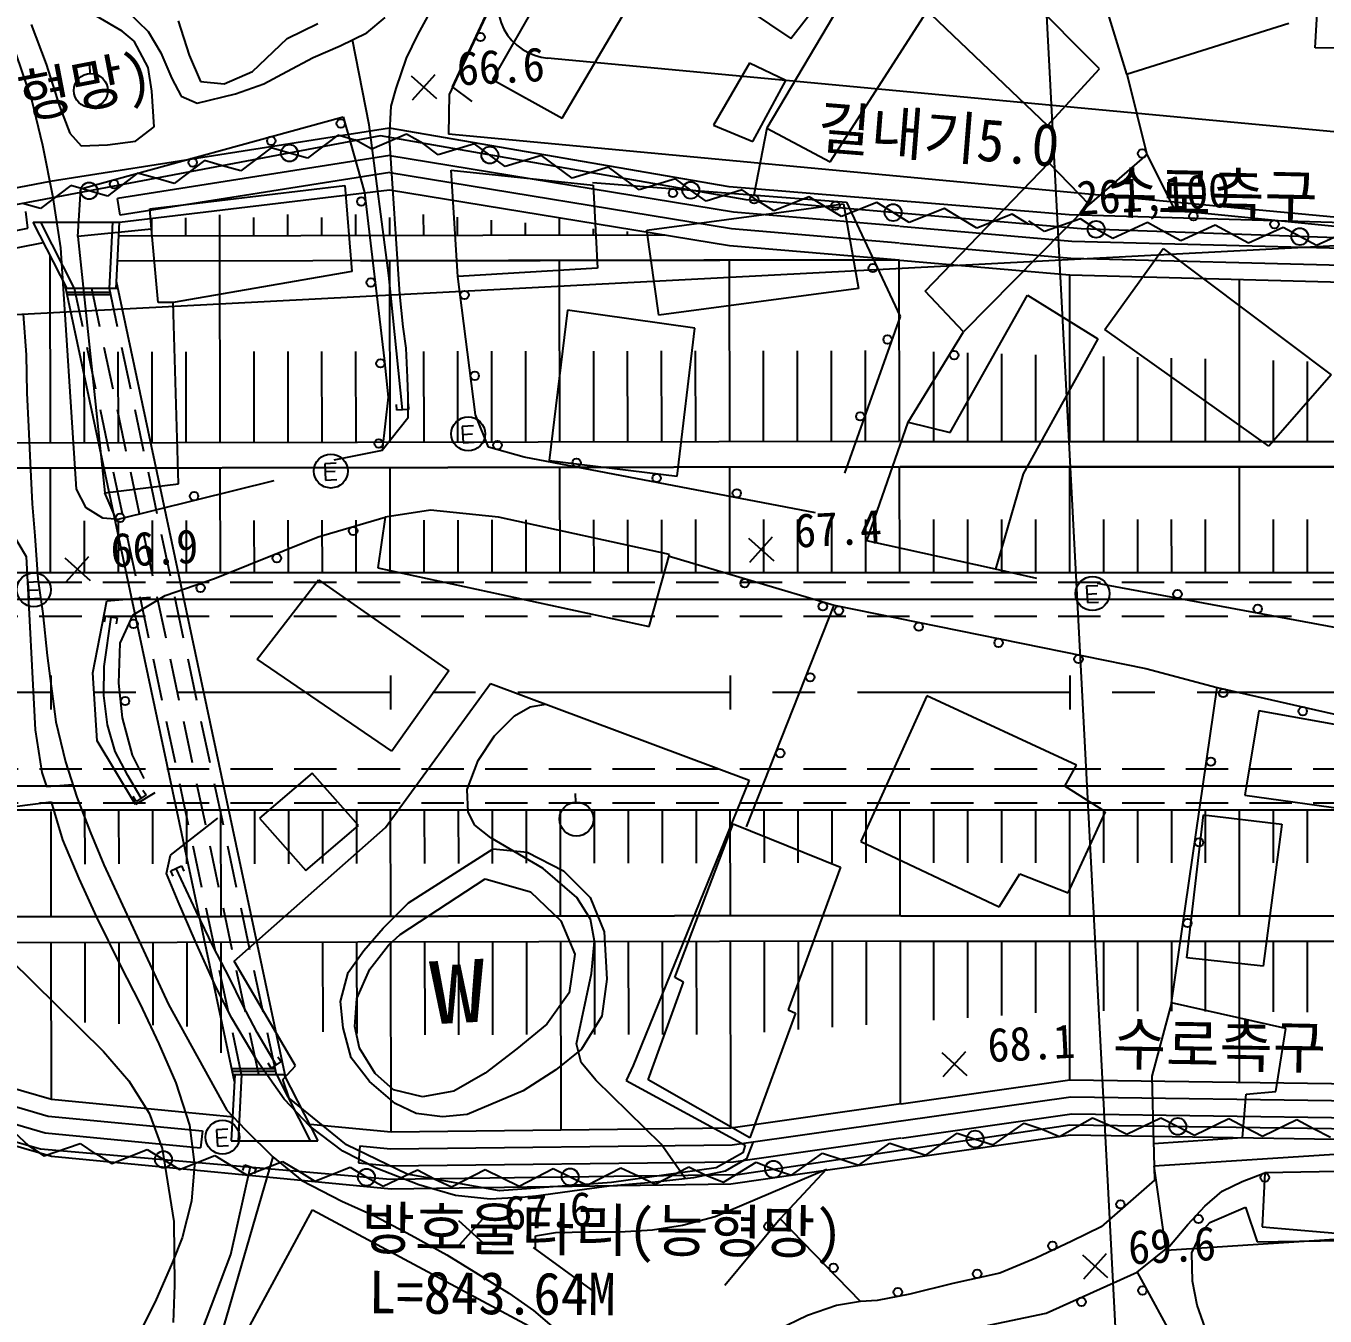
# Model space of a CAD drawing. Header units: millimetres. Extents: x 9574 to 10370, y 1103 to 1809.
# Drawn here: x 10037 to 10113.5, y 1435.5 to 1511.5 of the extents above; entities that cross this region are included whole.
import ezdxf
from ezdxf.xclip import XClip

# ---------------------------------------------------------------- set-up
doc = ezdxf.new("R2010")
doc.units = ezdxf.units.MM
doc.header["$LTSCALE"] = 10
doc.header["$MEASUREMENT"] = 0
doc.header["$XCLIPFRAME"] = 2
doc.linetypes.add('CENTER', pattern=[2, 1.25, -0.25, 0.25, -0.25])
doc.linetypes.add('HIDDEN', pattern=[0.375, 0.25, -0.125])
doc.layers.add('TZ-BASE', color=253, linetype='Continuous')
doc.layers.add('TZ-CABL', color=4, linetype='Continuous')
doc.styles.add('HANA', font='GulimChe.ttf')
doc.linetypes.add('ZIGZAG', pattern='A,0.0001,-0.2,[131,ltypeshp.shx,S=0.2,R=0,X=-0.2,Y=0],-0.4,[131,ltypeshp.shx,S=0.2,R=180,X=0.2,Y=0],-0.2', length=0.8001)

# ---------------------------------------------------------------- blocks, each defined once
blk = doc.blocks.new('JD-SDKSDK43SA')
at = {"layer": 'TZ-BASE'}
for p, q in [((452.424, -223.853), (424.974, 301.809)), ((403.66, 35.651, 69.33), (410.907, 51.25, 69.33)), ((411.009, 44.824, 68.557), (406.012, 36.094, 68.557)), ((415.92, 43.639, 69.373), (423.577, 38.508, 69.373)), ((427.934, 42.942, 69.33), (422.167, 33.225, 69.33)), ((441.746, 36.722, 69.803), (435.321, 43.22, 69.803)), ((406.698, 42.155), (403.457, 35.201)), ((410.113, 33.815, 68.557), (415.219, 42.482, 68.557)), ((454.441, 37.955, 72.941), (454.728, 42.628, 72.941)), ((378.876, 34.879, 65.67), (376.62, 41.462, 65.67)), ((423.577, 38.508, 69.373), (426.303, 41.997, 69.373)), ((425.895, 31.237, 69.33), (431.927, 40.638, 69.33)), ((441.889, 41.154, 71.222), (443.345, 36.399, 71.222)), ((384.209, 38.929, 66.444), (382.681, 39.814, 66.444)), ((384.522, 40.098, 66.164), (385.735, 38.905, 66.164)), ((402.424, 40.219, 68.707), (401.582, 38.714, 68.707)), ((431.816, 39.925, 69.803), (438.694, 33.375, 69.803)), ((280, 17.131), (700, 39.063)), ((378.847, 39.327, 66.444), (379.724, 36.986, 66.444)), ((387.504, 39.531, 66.035), (388.136, 37.526, 66.035)), ((393.914, 38.494, 66.035), (395.718, 39.378, 66.035)), ((398.612, 38.83, 66.164), (399.685, 39.739, 66.164)), ((443.345, 36.399, 71.222), (452.899, 39.398, 71.222)), ((384.912, 38.346, 66.444), (384.209, 38.929, 66.444)), ((385.726, 36.797, 66.444), (384.912, 38.346, 66.444)), ((385.735, 38.905, 66.164), (386.477, 37.656, 66.164)), ((391.879, 36.549, 66.035), (393.914, 38.494, 66.035)), ((397.043, 38.058, 66.164), (398.612, 38.83, 66.164)), ((398.753, 33.417, 65.938), (397.772, 38.417, 65.938)), ((401.582, 38.714, 68.707), (400.929, 37.343, 68.707)), ((386.477, 37.656, 66.164), (387.119, 36.146, 66.164)), ((388.136, 37.526, 66.035), (388.821, 35.976, 66.035)), ((395.448, 37.372, 66.164), (397.043, 38.058, 66.164)), ((464.292, 37.738, 72.941), (454.441, 37.955, 72.941)), ((379.724, 36.986, 66.444), (380.519, 34.513, 66.444)), ((382.276, 36.934, 65.563), (382.302, 36.434, 65.563)), ((385.956, 35.406, 66.444), (385.726, 36.797, 66.444)), ((393.899, 36.558, 66.164), (395.448, 37.372, 66.164)), ((400.929, 37.343, 68.707), (400.309, 35.564, 68.707)), ((477, 30.985), (409.243, 37.339)), ((421.143, 37.047, 68.6), (419.023, 33.401, 68.6)), ((423.276, 36.028, 68.6), (421.143, 37.047, 68.6)), ((438.694, 33.375, 69.803), (441.746, 36.722, 69.803)), ((387.119, 36.146, 66.164), (387.683, 35.107, 66.164)), ((388.821, 35.976, 66.035), (390.2, 35.839, 66.035)), ((390.2, 35.839, 66.035), (391.879, 36.549, 66.035)), ((392.543, 35.836, 66.164), (393.899, 36.558, 66.164)), ((401.22, 36.298, 66.594), (402.706, 34.959, 66.594)), ((401.294, 34.886, 66.594), (402.632, 36.372, 66.594)), ((406.012, 36.094, 68.557), (410.113, 33.815, 68.557)), ((421.327, 32.429, 68.6), (423.276, 36.028, 68.6)), ((443.362, 36.424, 69.416), (444.539, 31.661, 69.416)), ((386.075, 33.303, 66.444), (385.956, 35.406, 66.444)), ((388.617, 34.701, 66.164), (390.882, 35.233, 66.164)), ((390.882, 35.233, 66.164), (392.543, 35.836, 66.164)), ((400.309, 35.564, 68.707), (400.014, 34.524, 68.707)), ((403.457, 35.201), (403.412, 32.863)), ((404.8, 34.799, 69.33), (403.66, 35.651, 69.33)), ((379.526, 32.209, 65.67), (378.876, 34.879, 65.67)), ((380.519, 34.513, 66.444), (381.119, 32.917, 66.444)), ((387.683, 35.107, 66.164), (388.617, 34.701, 66.164)), ((400.014, 34.524, 68.707), (399.912, 32.631, 68.707)), ((381.762, 29.645, 68.707), (397.215, 33.894, 68.707)), ((397.215, 33.894, 68.707), (398.469, 29.434, 68.707)), ((399.945, 33.216), (379.95, 30.083)), ((399.945, 33.216), (379.95, 30.083)), ((381.119, 32.917, 66.444), (381.783, 32.182, 66.444)), ((384.978, 32.457, 66.444), (386.075, 33.303, 66.444)), ((399.908, 24.548, 65.938), (398.753, 33.417, 65.938)), ((419.951, 29.759), (399.945, 33.216)), ((419.951, 29.759), (399.945, 33.216)), ((419.023, 33.401, 68.6), (421.327, 32.429, 68.6)), ((422.167, 33.225, 69.33), (421.402, 29.282, 69.33)), ((422.167, 33.225, 69.33), (425.895, 31.237, 69.33)), ((380.143, 29.13, 65.67), (379.526, 32.209, 65.67)), ((381.783, 32.182, 66.444), (383.329, 32.243, 66.444)), ((383.329, 32.243, 66.444), (384.978, 32.457, 66.444)), ((396.903, 32.799), (395.122, 31.446)), ((397.978, 32.492), (396.903, 32.799)), ((398.893, 31.975), (397.92, 32.525)), ((400.942, 32.872), (398.893, 31.975)), ((399.912, 32.631, 68.707), (400.538, 23.448, 68.707)), ((401.915, 32.322), (400.942, 32.872)), ((402.814, 31.657), (401.915, 32.322)), ((404.956, 32.298), (402.814, 31.657)), ((472.467, 26.389), (403.412, 32.863)), ((405.855, 31.634), (404.956, 32.298)), ((399.961, 31.618), (383.926, 29.084)), ((392.972, 32.058), (391.192, 30.705)), ((394.047, 31.752), (392.972, 32.058)), ((395.122, 31.446), (394.047, 31.752)), ((399.961, 31.618), (420.202, 28.302)), ((406.754, 30.969), (405.855, 31.634)), ((408.897, 31.61), (406.754, 30.969)), ((409.796, 30.946), (408.897, 31.61)), ((444.539, 31.661, 69.416), (441.137, 28.731, 69.416)), ((444.539, 31.661, 71.394), (446.192, 28.394, 71.394)), ((399.955, 30.605), (384.082, 28.098)), ((389.041, 31.318), (387.261, 29.965)), ((390.116, 31.012), (389.041, 31.318)), ((391.192, 30.705), (390.116, 31.012)), ((399.955, 30.605), (420.078, 27.309)), ((403.97, 24.497, 69.223), (403.571, 30.743, 69.223)), ((403.571, 30.743, 69.223), (411.935, 29.864, 69.223)), ((410.695, 30.281), (409.796, 30.946)), ((412.837, 30.922), (410.695, 30.281)), ((413.736, 30.258), (412.837, 30.922)), ((431.488, 23.622, 69.416), (438.773, 31.184, 69.416)), ((438.773, 31.184, 69.416), (441.137, 28.731, 69.416)), ((379.95, 30.083), (359.957, 26.23)), ((379.95, 30.083), (359.957, 26.23)), ((381.179, 29.837), (379.399, 28.485)), ((382.254, 29.531), (381.179, 29.837)), ((385.11, 30.578), (383.33, 29.225)), ((386.185, 30.271), (385.11, 30.578)), ((385.83, 28.475, 68.406), (397.317, 29.849, 68.406)), ((387.261, 29.965), (386.185, 30.271)), ((397.317, 29.849, 68.406), (397.729, 24.787, 68.406)), ((411.888, 30.019, 68.442), (426.857, 28.86, 68.442)), ((411.935, 29.864, 69.223), (412.192, 24.969, 69.223)), ((414.635, 29.593), (413.736, 30.258)), ((416.777, 30.234), (414.635, 29.593)), ((417.677, 29.57), (416.777, 30.234)), ((380.585, 26.175, 65.67), (380.143, 29.13, 65.67)), ((381.595, 26.839, 68.707), (381.762, 29.645, 68.707)), ((383.33, 29.225), (382.254, 29.531)), ((384.082, 28.098), (383.926, 29.084)), ((384.05, 27.686), (399.949, 29.593)), ((398.469, 29.434, 68.707), (399.626, 19.662, 68.707)), ((399.949, 29.593), (419.955, 26.316)), ((418.583, 28.917), (417.674, 29.567)), ((420.715, 29.591), (418.583, 28.917)), ((439.954, 28.112), (419.951, 29.759)), ((439.954, 28.112), (419.951, 29.759)), ((421.625, 28.94), (420.715, 29.591)), ((424.656, 29.181), (422.578, 28.356)), ((425.61, 28.596), (424.656, 29.181)), ((379.399, 28.485), (378.324, 28.791)), ((378.647, 27.324), (378.535, 28.318)), ((385.926, 27.275, 68.406), (385.83, 28.475, 68.406)), ((415.099, 27.216, 69.416), (426.669, 28.764, 69.416)), ((422.578, 28.356), (421.625, 28.94)), ((426.563, 28.012), (425.61, 28.596)), ((428.642, 28.837), (426.563, 28.012)), ((426.669, 28.764, 69.416), (427.55, 23.777, 69.416)), ((426.857, 28.86, 68.442), (430.019, 22.127, 68.442)), ((429.595, 28.253), (428.642, 28.837)), ((432.627, 28.493), (430.548, 27.668)), ((433.58, 27.909), (432.627, 28.493)), ((441.137, 28.731, 69.416), (433.743, 21.229, 69.416)), ((446.192, 28.394, 71.394), (455.804, 27.44, 71.394)), ((385.954, 26.89), (385.952, 27.914)), ((387.954, 26.893), (387.952, 27.949)), ((389.954, 26.896), (389.952, 28.125)), ((391.954, 26.9), (391.952, 27.956)), ((393.954, 26.903), (393.952, 28.131)), ((395.954, 26.906), (395.952, 27.963)), ((397.954, 26.91), (397.952, 28.138)), ((399.954, 26.913), (399.952, 27.969)), ((401.954, 26.916), (401.952, 28.145)), ((403.954, 26.919), (403.952, 27.976)), ((405.954, 26.923), (405.952, 27.807)), ((407.954, 26.926), (407.953, 27.639)), ((409.954, 26.929), (409.952, 27.955)), ((420.202, 28.302), (429.955, 27.47)), ((430.548, 27.668), (429.595, 28.253)), ((434.533, 27.325), (433.58, 27.909)), ((436.612, 28.149), (434.533, 27.325)), ((437.565, 27.565), (436.612, 28.149)), ((438.515, 27.137), (437.583, 27.756)), ((440.622, 27.884), (438.515, 27.137)), ((459.955, 27.546), (439.954, 28.112)), ((459.955, 27.546), (439.954, 28.112)), ((441.553, 27.265), (440.622, 27.884)), ((444.569, 27.659), (442.535, 26.73)), ((445.551, 27.124), (444.569, 27.659)), ((359.959, 23.675), (378.647, 27.324)), ((385.926, 27.275, 68.707), (381.595, 26.839, 68.707)), ((381.595, 26.839, 68.707), (383.169, 11.746, 68.707)), ((384.008, 26.886), (416.149, 26.94)), ((386.317, 22.963, 68.707), (385.926, 27.275, 68.707)), ((386.317, 22.963, 68.406), (385.926, 27.275, 68.406)), ((389.974, 14.726), (389.954, 26.824)), ((411.954, 26.933), (411.953, 27.302)), ((413.954, 26.936), (413.953, 27.133)), ((415.81, 22.203, 69.416), (415.099, 27.216, 69.416)), ((415.954, 26.939), (415.954, 26.972)), ((420.078, 27.309), (429.957, 26.466)), ((429.983, 27.456), (440.112, 26.575)), ((442.535, 26.73), (441.553, 27.265)), ((446.532, 26.589), (445.551, 27.124)), ((448.567, 27.517), (446.532, 26.589)), ((449.548, 26.982), (448.567, 27.517)), ((450.53, 26.447), (449.548, 26.982)), ((452.564, 27.375), (450.53, 26.447)), ((453.546, 26.84), (452.564, 27.375)), ((454.527, 26.305), (453.546, 26.84)), ((456.562, 27.234), (454.527, 26.305)), ((359.961, 22.657), (379.569, 26.485)), ((381.513, 11.97, 65.67), (380.585, 26.175, 65.67)), ((419.955, 26.316), (429.958, 25.463)), ((429.985, 26.452), (440.055, 25.576)), ((440.112, 26.575), (460.171, 26.044)), ((442.06, 21.359, 70.083), (445.504, 26.135, 70.083)), ((445.504, 26.135, 70.083), (455.393, 18.697, 70.083)), ((379.974, 14.71), (379.956, 25.725)), ((429.96, 25.462), (383.929, 25.386)), ((398.252, 25.41), (429.96, 25.462)), ((399.974, 14.743), (399.956, 25.413)), ((409.974, 14.759), (409.956, 25.429)), ((419.974, 14.776), (419.956, 25.446)), ((429.974, 14.792), (429.956, 25.463)), ((429.987, 25.448), (439.999, 24.577)), ((440.055, 25.576), (460.085, 25.046)), ((397.729, 24.787, 68.406), (387.199, 22.965, 68.406)), ((400.715, 16.638, 65.938), (399.908, 24.548, 65.938)), ((412.192, 24.969, 69.223), (403.97, 24.497, 69.223)), ((405, 16.341, 69.223), (403.97, 24.497, 69.223)), ((439.999, 14.777), (439.999, 24.577)), ((439.999, 24.577), (459.999, 24.048)), ((427.55, 23.777, 69.416), (415.81, 22.203, 69.416)), ((449.999, 14.777), (449.999, 24.313)), ((387.199, 22.965, 68.707), (386.317, 22.963, 68.707)), ((387.199, 22.965, 68.406), (386.317, 22.963, 68.406)), ((387.519, 12.29, 68.707), (387.199, 22.965, 68.707)), ((400.538, 23.448, 68.707), (400.717, 21.517, 68.707)), ((433.743, 21.229, 69.416), (431.488, 23.622, 69.416)), ((432.951, 15.297, 70.212), (437.513, 23.391, 70.212)), ((437.513, 23.391, 70.212), (441.644, 20.812, 70.212)), ((378.364, 22.27, 67), (378.556, 19.867, 67)), ((410.428, 22.515, 69.18), (409.347, 13.652, 69.18)), ((417.915, 21.441, 69.18), (410.428, 22.515, 69.18)), ((400.717, 21.517, 68.707), (400.9, 20.275, 68.707)), ((416.873, 12.73, 69.18), (417.915, 21.441, 69.18)), ((430.019, 22.127, 68.442), (426.734, 12.907, 68.442)), ((430.484, 15.921, 70.212), (433.743, 21.229, 70.212)), ((441.644, 20.812, 70.212), (437.25, 12.872, 70.212)), ((451.718, 14.494, 70.083), (442.06, 21.359, 70.083)), ((381.974, 14.713), (381.965, 20.048)), ((383.974, 14.716), (383.965, 20.051)), ((385.974, 14.72), (385.965, 20.055)), ((387.974, 14.723), (387.965, 20.058)), ((391.974, 14.73), (391.965, 20.065)), ((393.974, 14.733), (393.965, 20.068)), ((395.974, 14.736), (395.965, 20.071)), ((397.974, 14.74), (397.965, 20.075)), ((400.9, 20.275, 68.707), (400.988, 18.536, 68.707)), ((401.974, 14.746), (401.965, 20.081)), ((403.974, 14.749), (403.965, 20.084)), ((405.974, 14.753), (405.965, 20.088)), ((407.974, 14.756), (407.965, 20.091)), ((411.974, 14.763), (411.965, 20.098)), ((413.974, 14.766), (413.965, 20.101)), ((415.974, 14.769), (415.965, 20.104)), ((417.974, 14.773), (417.965, 20.108)), ((421.974, 14.779), (421.965, 20.114)), ((423.974, 14.783), (423.965, 20.118)), ((425.974, 14.786), (425.965, 20.121)), ((427.974, 14.789), (427.965, 20.124)), ((431.999, 14.777), (431.999, 20.055)), ((433.999, 14.777), (433.999, 19.999)), ((435.999, 14.777), (435.999, 19.943)), ((378.556, 19.867, 67), (378.593, 17.633, 67)), ((399.626, 19.662, 68.707), (399.857, 17.39, 68.707)), ((437.999, 14.777), (437.999, 19.886)), ((441.999, 14.777), (441.999, 19.782)), ((443.999, 14.777), (443.999, 19.733)), ((445.999, 14.777), (445.999, 19.685)), ((447.999, 14.777), (447.999, 19.636)), ((451.999, 14.778), (451.999, 19.539)), ((453.999, 14.778), (453.999, 19.49)), ((400.988, 18.536, 68.707), (401.017, 17.419, 68.707)), ((455.393, 18.697, 70.083), (451.718, 14.494, 70.083)), ((378.593, 17.633, 67), (378.688, 15.637, 67)), ((399.857, 17.39, 68.707), (399.509, 14.242, 68.707)), ((400.367, 16.619, 65.938), (400.349, 16.96, 65.938)), ((401.017, 17.419, 68.707), (401.028, 16.152, 68.707)), ((401.045, 16.997, 65.938), (401.062, 16.656, 65.938)), ((401.028, 16.152, 68.707), (399.509, 14.242, 68.707)), ((401.062, 16.656, 65.938), (400.367, 16.619, 65.938)), ((405.78, 14.448, 69.223), (405, 16.341, 69.223)), ((378.688, 15.637, 67), (378.786, 13.511, 67)), ((404.885, 15.689, 67.067), (404.221, 15.655, 67.067)), ((404.221, 15.655, 67.067), (404.272, 14.693, 67.067)), ((428.043, 8.935, 70.212), (430.484, 15.921, 70.212)), ((430.484, 15.921, 70.212), (432.951, 15.297, 70.212)), ((359.974, 14.677), (429.978, 14.792)), ((404.827, 15.204, 67.067), (404.246, 15.174, 67.067)), ((404.272, 14.693, 67.067), (404.935, 14.728, 67.067)), ((430.006, 14.777), (466.829, 14.778)), ((399.509, 14.242, 68.707), (396.665, 13.674, 68.707)), ((407.88, 13.858, 69.223), (405.78, 14.448, 69.223)), ((425.031, 10.584, 69.223), (407.88, 13.858, 69.223)), ((429.981, 13.292), (359.977, 13.177)), ((359.977, 13.177), (429.981, 13.292)), ((378.786, 13.511, 67), (378.891, 11.106, 67)), ((379.987, 7), (379.976, 13.21)), ((389.987, 7.017), (389.976, 13.226)), ((396.795, 13.501, 66.744), (396.131, 13.467, 66.744)), ((396.131, 13.467, 66.744), (396.182, 12.505, 66.744)), ((396.737, 13.016, 66.744), (396.157, 12.986, 66.744)), ((399.987, 7.033), (399.976, 13.243)), ((409.347, 13.652, 69.18), (416.873, 12.73, 69.18)), ((409.987, 7.05), (409.976, 13.259)), ((419.987, 7.066), (419.976, 13.276)), ((429.987, 7.083), (429.976, 13.292)), ((466.829, 13.278), (430.009, 13.277)), ((430.009, 13.277), (466.829, 13.278)), ((440, 7.067), (439.999, 13.277)), ((450, 7.068), (449.999, 13.277)), ((383.169, 11.746, 68.707), (387.519, 12.29, 68.707)), ((393.128, 12.464, 68.707), (383.859, 10.161, 68.707)), ((396.182, 12.505, 66.744), (396.845, 12.54, 66.744)), ((437.25, 12.872, 70.212), (435.632, 7.262, 70.212)), ((382.078, 10.867, 65.67), (381.513, 11.97, 65.67)), ((383.859, 10.161, 68.707), (383.169, 11.746, 68.707)), ((378.891, 11.106, 67), (379.048, 9.219, 67)), ((383.062, 10.268, 65.67), (382.078, 10.867, 65.67)), ((402.349, 10.74, 69.309), (399.694, 10.327, 69.309)), ((406.359, 10.328, 69.309), (402.349, 10.74, 69.309)), ((381.987, 7.003), (381.982, 10.113)), ((384.03, 10.187, 65.67), (383.062, 10.268, 65.67)), ((383.987, 7.007), (383.982, 10.116)), ((385.987, 7.01), (385.982, 10.12)), ((387.987, 7.013), (387.982, 10.123)), ((391.987, 7.02), (391.982, 10.13)), ((393.987, 7.023), (393.982, 10.133)), ((395.75, 9.159, 69.309), (399.694, 10.327, 69.309)), ((395.987, 7.027), (395.982, 10.136)), ((397.987, 7.03), (397.982, 10.14)), ((399.694, 10.327, 69.309), (399.257, 7.327, 69.309)), ((401.987, 7.037), (401.982, 10.146)), ((403.987, 7.04), (403.982, 10.149)), ((405.987, 7.043), (405.982, 10.153)), ((416.434, 8.118, 69.309), (406.359, 10.328, 69.309)), ((407.987, 7.046), (407.982, 10.156)), ((411.987, 7.053), (411.982, 10.163)), ((413.987, 7.056), (413.982, 10.166)), ((415.987, 7.06), (415.982, 10.169)), ((417.987, 7.063), (417.982, 10.173)), ((421.987, 7.07), (421.982, 10.179)), ((423.987, 7.073), (423.982, 10.183)), ((425.987, 7.076), (425.982, 10.186)), ((427.987, 7.08), (427.982, 10.189)), ((432, 7.067), (431.999, 10.177)), ((434, 7.067), (433.999, 10.177)), ((436, 7.067), (435.999, 10.177)), ((438, 7.067), (437.999, 10.177)), ((442, 7.068), (441.999, 10.177)), ((444, 7.068), (443.999, 10.177)), ((446, 7.068), (445.999, 10.177)), ((448, 7.068), (447.999, 10.177)), ((452, 7.068), (451.999, 10.178)), ((454, 7.068), (453.999, 10.178)), ((377.566, 9.65, 67), (378.546, 8.011, 67)), ((379.048, 9.219, 67), (379.242, 6.687, 67)), ((389.645, 6.7, 69.309), (395.75, 9.159, 69.309)), ((421.078, 9.085, 67.411), (422.564, 7.747, 67.411)), ((421.152, 7.673, 67.411), (422.49, 9.159, 67.411)), ((435.632, 7.262, 70.212), (428.043, 8.935, 70.212)), ((378.546, 8.011, 67), (379.086, -2.206, 67)), ((380.827, 7.933, 66.938), (382.313, 6.594, 66.938)), ((380.901, 6.52, 66.938), (382.24, 8.007, 66.938)), ((415.233, 3.873, 69.309), (416.434, 8.118, 69.309)), ((416.349, 8.038, 69.624), (426.119, 5.132, 69.624)), ((280, 7.059), (700, 7.08)), ((399.257, 7.327, 69.309), (415.233, 3.873, 69.309)), ((438.05, 6.71, 70.212), (435.632, 7.262, 70.212)), ((379.309, 6.513, 66.959), (378.645, 6.478, 66.959)), ((378.645, 6.478, 66.959), (378.695, 5.517, 66.959)), ((379.242, 6.687, 67), (379.532, 4.654, 67)), ((386.727, 5.699, 69.309), (389.645, 6.7, 69.309)), ((392.151, 1.962, 68.944), (395.77, 6.635, 68.944)), ((395.77, 6.635, 68.944), (403.434, 1.267, 68.944)), ((441.649, 6.283, 68.399), (440.985, 6.248, 68.399)), ((440.985, 6.248, 68.399), (441.035, 5.286, 68.399)), ((455.715, 3.807, 71.394), (441.626, 6.415, 71.394)), ((379.251, 6.028, 66.959), (378.67, 5.998, 66.959)), ((378.695, 5.517, 66.959), (379.359, 5.551, 66.959)), ((382.481, 1.162, 67.002), (383.295, 5.396, 67.002)), ((383.295, 5.396, 67.002), (385.869, 5.613, 67.002)), ((384.843, 4.577, 69.309), (386.727, 5.699, 69.309)), ((441.591, 5.798, 68.399), (441.01, 5.767, 68.399)), ((379.532, 4.654, 67), (379.79, 2.167, 67)), ((420.955, -7.92, 70.397), (426.119, 5.132, 70.397)), ((426.119, 5.132, 70.397), (444.486, 1.418, 70.397)), ((441.035, 5.286, 68.399), (441.699, 5.321, 68.399)), ((383.138, 1.522, 66.658), (383.557, 4.435, 66.658)), ((383.163, 4.148, 66.658), (383.212, 4.485, 66.658)), ((383.212, 4.485, 66.658), (383.901, 4.385, 66.658)), ((383.901, 4.385, 66.658), (383.852, 4.047, 66.658)), ((384.091, 2.901, 69.309), (384.843, 4.577, 69.309)), ((384.001, 0.556, 69.309), (384.091, 2.901, 69.309)), ((379.79, 2.167, 67), (380.299, -1.732, 67)), ((400.075, -3.465, 68.944), (392.151, 1.962, 68.944)), ((380, 1), (380, -1)), ((382.735, -2.852, 67.002), (382.481, 1.162, 67.002)), ((383.117, -0.176, 66.658), (383.138, 1.522, 66.658)), ((400, 1), (400, -1)), ((403.434, 1.267, 68.944), (400.075, -3.465, 68.944)), ((420, 1), (420, -1)), ((440, 1), (440, -1)), ((444.486, 1.418, 70.225), (448.685, 0.301, 70.225)), ((384.227, -1.501, 69.309), (384.001, 0.556, 69.309)), ((399.698, -7.957, 67.711), (405.883, 0.522, 67.711)), ((405.883, 0.522, 67.711), (421.12, -5.165, 67.711)), ((445.991, -18.266, 73.263), (448.685, 0.301, 73.263)), ((448.685, 0.301, 73.263), (466.826, -3.828, 73.263)), ((383.334, -1.911, 66.658), (383.117, -0.176, 66.658)), ((408.221, -0.842, 68), (409.149, -0.697, 68)), ((431.591, -0.195, 73.027), (427.686, -8.766, 73.027)), ((440.404, -4.287, 73.027), (431.591, -0.195, 73.027)), ((384.8, -3.7, 69.309), (384.227, -1.501, 69.309)), ((406.12, -2.549, 68), (407.305, -1.367, 68)), ((407.305, -1.367, 68), (408.221, -0.842, 68)), ((451.134, -1.084, 71.651), (450.317, -6.051, 71.651)), ((463.099, -3.224, 71.651), (451.134, -1.084, 71.651)), ((379.086, -2.206, 67), (379.476, -4.717, 67)), ((380.299, -1.732, 67), (380.854, -4.082, 67)), ((383.783, -3.469, 66.658), (383.334, -1.911, 66.658)), ((384.982, -6.597, 67.002), (382.735, -2.852, 67.002)), ((405.157, -4.011, 68), (406.12, -2.549, 68)), ((384.529, -4.89, 66.658), (383.783, -3.469, 66.658)), ((385.501, -5.058, 69.309), (384.8, -3.7, 69.309)), ((380.854, -4.082, 67), (381.532, -6.171, 67)), ((404.523, -5.721, 68), (405.157, -4.011, 68)), ((439.705, -5.509, 73.027), (440.404, -4.287, 73.027)), ((379.476, -4.717, 67), (379.749, -5.539, 67)), ((385.317, -6.223, 66.658), (384.529, -4.89, 66.658)), ((395.379, -4.748, 68.535), (392.287, -7.408, 68.535)), ((398.124, -7.837, 68.535), (395.379, -4.748, 68.535)), ((421.12, -5.165, 67.711), (414.291, -21.957, 67.711)), ((379.749, -5.539, 67), (381.288, -5.419, 67)), ((386.125, -5.902, 67.002), (384.982, -6.597, 67.002)), ((385.607, -6.031, 66.658), (385.026, -6.416, 66.658)), ((385.419, -5.746, 66.658), (385.607, -6.031, 66.658)), ((404.58, -7.045, 68), (404.523, -5.721, 68)), ((410.87, -5.956, 68.528), (410.896, -6.455, 68.528)), ((442.11, -7.037, 73.027), (439.705, -5.509, 73.027)), ((450.317, -6.051, 71.651), (462.14, -7.678, 71.651)), ((375.943, -6.961, 68.098), (380.013, -6.447, 68.098)), ((380.013, -6.447, 68.098), (380.695, -8.686, 68.098)), ((381.532, -6.171, 67), (382.316, -8.215, 67)), ((385.026, -6.416, 66.658), (384.838, -6.131, 66.658)), ((700, -6.92), (280.001, -6.941)), ((380.02, -13.21), (380.01, -7)), ((382.015, -10.102), (382.01, -6.997)), ((384.015, -10.098), (384.01, -6.993)), ((386.015, -10.095), (386.01, -6.99)), ((387.037, -9.574, 67.045), (389.839, -7.395, 67.045)), ((388.015, -10.092), (388.01, -6.987)), ((390.02, -13.194), (390.01, -6.984)), ((392.015, -10.085), (392.01, -6.98)), ((392.287, -7.408, 68.535), (395.012, -10.476, 68.535)), ((394.015, -10.082), (394.01, -6.977)), ((396.015, -10.079), (396.01, -6.974)), ((398.015, -10.075), (398.01, -6.97)), ((400.02, -13.177), (400.01, -6.967)), ((402.015, -10.069), (402.01, -6.964)), ((404.015, -10.065), (404.01, -6.96)), ((404.973, -7.821, 68), (404.58, -7.045, 68)), ((406.015, -10.062), (406.01, -6.957)), ((408.015, -10.059), (408.01, -6.954)), ((410.02, -13.161), (410.01, -6.951)), ((412.015, -10.052), (412.01, -6.947)), ((414.015, -10.049), (414.01, -6.944)), ((416.015, -10.046), (416.01, -6.941)), ((418.015, -10.042), (418.01, -6.937)), ((420.02, -13.144), (420.01, -6.934)), ((422.015, -10.036), (422.01, -6.931)), ((424.015, -10.032), (424.01, -6.927)), ((426.015, -10.029), (426.01, -6.924)), ((428.015, -10.026), (428.01, -6.921)), ((430.02, -13.128), (430.01, -6.917)), ((432.001, -10.038), (432, -6.933)), ((434.001, -10.038), (434, -6.933)), ((436.001, -10.038), (436, -6.933)), ((438.001, -10.038), (438, -6.933)), ((439.911, -11.802, 73.027), (442.11, -7.037, 73.027)), ((440.001, -13.143), (440, -6.933)), ((442.001, -10.038), (442, -6.933)), ((444.001, -10.038), (444, -6.933)), ((446.001, -10.038), (446, -6.933)), ((446.89, -15.619, 71.114), (447.875, -7.21, 71.114)), ((447.875, -7.21, 71.114), (452.49, -7.757, 71.114)), ((448.001, -10.038), (448, -6.933)), ((450.001, -13.143), (450, -6.933)), ((452.001, -10.037), (452, -6.932)), ((454.001, -10.037), (454, -6.932)), ((382.316, -8.215, 67), (383.119, -10.149, 67)), ((390.789, -15.818, 67.711), (399.698, -7.957, 67.711)), ((395.012, -10.476, 68.535), (398.124, -7.837, 68.535)), ((405.901, -8.56, 68), (404.973, -7.821, 68)), ((416.738, -16.79, 70.319), (420.178, -7.737, 70.319)), ((420.178, -7.737, 70.319), (426.5, -10.28, 70.319)), ((452.49, -7.757, 71.114), (451.395, -16.105, 71.114)), ((380.695, -8.686, 68.098), (381.657, -10.961, 68.098)), ((408.992, -10.356, 68), (405.901, -8.56, 68)), ((427.686, -8.766, 73.027), (435.848, -12.617, 73.027)), ((386.807, -10.656, 67.045), (387.037, -9.574, 67.045)), ((401.06, -12.392, 67.754), (406.05, -9.21, 67.754)), ((406.05, -9.21, 67.754), (408.054, -9.394, 67.754)), ((408.054, -9.394, 67.754), (410.189, -10.5, 67.754)), ((383.119, -10.149, 67), (386.921, -18.369, 67)), ((387.495, -12.314, 67.045), (386.807, -10.656, 67.045)), ((387.065, -10.511, 66.68), (387.694, -10.212, 66.68)), ((387.211, -10.819, 66.68), (387.065, -10.511, 66.68)), ((388.563, -12.867, 66.68), (387.379, -10.362, 66.68)), ((387.694, -10.212, 66.68), (387.84, -10.521, 66.68)), ((410.975, -12.062, 68), (408.992, -10.356, 68)), ((410.189, -10.5, 67.754), (411.756, -12.072, 67.754)), ((426.5, -10.28, 70.319), (423.408, -18.681, 70.319)), ((435.848, -12.617, 73.027), (437.066, -10.673, 73.027)), ((437.066, -10.673, 73.027), (439.911, -11.802, 73.027)), ((381.657, -10.961, 68.098), (382.66, -13.192, 68.098)), ((400.571, -14.253, 66.658), (405.58, -10.963, 66.658)), ((405.58, -10.963, 66.658), (408.243, -11.732, 66.658)), ((408.243, -11.732, 66.658), (410.029, -13.449, 66.658)), ((411.773, -13.346, 68), (410.975, -12.062, 68)), ((411.756, -12.072, 67.754), (412.582, -14.091, 67.754)), ((388.501, -14.631, 67.045), (387.495, -12.314, 67.045)), ((389.563, -14.947, 66.68), (388.563, -12.867, 66.68)), ((399.572, -13.87, 67.754), (401.06, -12.392, 67.754)), ((430.029, -13.127), (360.02, -13.243)), ((360.02, -13.243), (430.029, -13.127)), ((382.66, -13.192, 68.098), (384.111, -16.099, 68.098)), ((410.029, -13.449, 66.658), (410.853, -15.405, 66.658)), ((412.005, -14.638, 68), (411.773, -13.346, 68)), ((430.057, -13.143), (466.778, -13.141)), ((398.424, -15.19, 67.754), (399.572, -13.87, 67.754)), ((399.878, -14.873, 66.658), (400.571, -14.253, 66.658)), ((412.582, -14.091, 67.754), (412.741, -16.882, 67.754)), ((360.023, -14.743), (430.032, -14.627)), ((380.038, -23.95), (380.023, -14.71)), ((382.03, -19.424), (382.023, -14.707)), ((384.031, -19.505), (384.023, -14.703)), ((386.031, -19.586), (386.023, -14.7)), ((388.031, -19.666), (388.023, -14.697)), ((389.733, -17.371, 67.045), (388.501, -14.631, 67.045)), ((390.513, -16.793, 66.68), (389.563, -14.947, 66.68)), ((390.033, -21.217), (390.023, -14.693)), ((396.031, -19.989), (396.023, -14.683)), ((397.512, -16.482, 67.754), (398.424, -15.19, 67.754)), ((398.032, -20.07), (398.023, -14.68)), ((398.776, -16.298, 66.658), (399.878, -14.873, 66.658)), ((400.041, -25.867), (400.023, -14.677)), ((402.032, -20.151), (402.023, -14.674)), ((404.032, -20.149), (404.023, -14.67)), ((406.032, -20.148), (406.023, -14.667)), ((408.032, -20.147), (408.023, -14.664)), ((410.041, -25.75), (410.023, -14.66)), ((411.842, -16.551, 68), (412.005, -14.638, 68)), ((412.032, -20.144), (412.023, -14.657)), ((414.032, -20.143), (414.023, -14.654)), ((416.032, -20.141), (416.023, -14.65)), ((418.032, -20.14), (418.023, -14.647)), ((420.041, -25.634), (420.023, -14.644)), ((422.031, -19.994), (422.023, -14.64)), ((424.031, -19.85), (424.023, -14.637)), ((426.031, -19.706), (426.023, -14.634)), ((428.031, -19.561), (428.023, -14.631)), ((430.038, -24.207), (430.023, -14.627)), ((430.06, -14.643), (466.761, -14.641)), ((432.001, -19.292), (432.001, -14.643)), ((434.001, -19.151), (434.001, -14.643)), ((436.001, -19.01), (436.001, -14.643)), ((438.001, -18.869), (438.001, -14.643)), ((440.001, -22.813), (440.001, -14.643)), ((442.001, -18.742), (442.001, -14.643)), ((444.001, -18.755), (444.001, -14.642)), ((446.001, -18.769), (446.001, -14.642)), ((448.001, -18.783), (448.001, -14.642)), ((450.001, -22.952), (450.001, -14.642)), ((452.001, -18.811), (452.001, -14.642)), ((454.001, -18.825), (454.001, -14.642)), ((377.592, -15.702, 68), (383.097, -21.145, 68)), ((394.409, -21.979, 67.711), (390.789, -15.818, 67.711)), ((410.853, -15.405, 66.658), (410.526, -17.691, 66.658)), ((451.395, -16.105, 71.114), (446.89, -15.619, 71.114)), ((384.111, -16.099, 68.098), (385.243, -18.305, 68.098)), ((391.285, -18.363, 66.68), (390.513, -16.793, 66.68)), ((397.062, -18.191, 67.754), (397.512, -16.482, 67.754)), ((398.025, -18.016, 66.658), (398.776, -16.298, 66.658)), ((410.962, -20.693, 68), (411.842, -16.551, 68)), ((417.26, -17.056, 70.319), (416.738, -16.79, 70.319)), ((390.66, -19.174, 67.045), (389.733, -17.371, 67.045)), ((412.741, -16.882, 67.754), (412.453, -19.061, 67.754)), ((415.174, -22.807, 70.319), (417.26, -17.056, 70.319)), ((360.028, -18.133), (380.038, -23.95)), ((385.243, -18.305, 68.098), (386.358, -20.684, 68.098)), ((397.21, -19.736, 67.754), (397.062, -18.191, 67.754)), ((397.896, -19.675, 66.658), (398.025, -18.016, 66.658)), ((410.526, -17.691, 66.658), (409.198, -19.532, 66.658)), ((445.991, -18.266, 71.974), (444.836, -22.595, 71.974)), ((452.716, -19.789, 71.974), (445.991, -18.266, 71.974)), ((386.921, -18.369, 67), (390.372, -24.599, 67)), ((392.144, -20.017, 66.68), (391.285, -18.363, 66.68)), ((412.453, -19.061, 67.754), (411.257, -21.005, 67.754)), ((423.844, -18.885, 70.319), (421.153, -26.22, 70.319)), ((423.408, -18.681, 70.319), (423.844, -18.885, 70.319)), ((360.03, -19.175), (379.849, -24.936)), ((392.145, -21.694, 67.045), (390.66, -19.174, 67.045)), ((397.686, -21.507, 67.754), (397.21, -19.736, 67.754)), ((398.166, -20.935, 66.658), (397.896, -19.675, 66.658)), ((409.198, -19.532, 66.658), (407.43, -20.974, 66.658)), ((452.125, -23.502, 71.974), (452.716, -19.789, 71.974)), ((360.032, -20.217), (379.66, -25.923)), ((393.268, -21.923, 66.68), (392.144, -20.017, 66.68)), ((383.097, -21.145, 68), (384.594, -22.86, 68)), ((386.358, -20.684, 68.098), (387.363, -22.979, 68.098)), ((399.107, -22.437, 66.658), (398.166, -20.935, 66.658)), ((407.43, -20.974, 66.658), (405.576, -22.42, 66.658)), ((411.257, -21.005, 67.754), (409.742, -22.226, 67.754)), ((411.222, -21.783, 68), (410.962, -20.693, 68)), ((432.461, -21.205, 68.077), (433.947, -22.544, 68.077)), ((432.535, -22.617, 68.077), (433.873, -21.131, 68.077)), ((380.045, -27.317), (360.036, -21.56)), ((380.045, -27.317), (360.036, -21.56)), ((393.73, -23.953, 67.045), (392.145, -21.694, 67.045)), ((392.976, -22.113, 66.68), (392.79, -21.827, 66.68)), ((393.56, -21.733, 66.68), (392.976, -22.113, 66.68)), ((393.374, -21.447, 66.68), (393.56, -21.733, 66.68)), ((393.656, -22.794, 67.711), (394.409, -21.979, 67.711)), ((398.754, -22.898, 67.754), (397.686, -21.507, 67.754)), ((412.087, -22.832, 68), (411.222, -21.783, 68)), ((414.291, -21.957, 67.711), (413.885, -22.849, 67.711)), ((384.594, -22.86, 68), (385.788, -24.767, 68)), ((394.028, -23.88, 67.711), (393.656, -22.794, 67.711)), ((400.27, -24.191, 67.754), (398.754, -22.898, 67.754)), ((400.185, -23.398, 66.658), (399.107, -22.437, 66.658)), ((405.576, -22.42, 66.658), (403.734, -23.479, 66.658)), ((409.742, -22.226, 67.754), (407.817, -23.459, 67.754)), ((415.932, -26.586, 68), (412.087, -22.832, 68)), ((413.885, -22.849, 67.711), (420.882, -26.644, 67.711)), ((421.153, -26.22, 70.319), (415.174, -22.807, 70.319)), ((430.078, -24.212), (440.001, -22.813)), ((440.001, -22.813), (460.001, -23.092)), ((444.836, -22.595, 71.974), (444.938, -26.548, 71.974)), ((387.363, -22.979, 68.098), (388.16, -25.473, 68.098)), ((401.893, -23.805, 66.658), (400.185, -23.398, 66.658)), ((403.734, -23.479, 66.658), (401.893, -23.805, 66.658)), ((407.817, -23.459, 67.754), (404.522, -24.854, 67.754)), ((450.175, -26.197, 71.974), (450.387, -23.655, 71.974)), ((450.387, -23.655, 71.974), (452.125, -23.502, 71.974)), ((380.038, -23.95), (387.524, -24.667)), ((395.254, -25.526, 67.045), (393.73, -23.953, 67.045)), ((397.41, -26.63, 67.711), (394.028, -23.88, 67.711)), ((401.511, -24.782, 67.754), (400.27, -24.191, 67.754)), ((420.041, -25.634), (430.049, -24.206)), ((430.08, -25.222), (440.064, -23.814)), ((440.064, -23.814), (460.057, -24.093)), ((379.849, -24.936), (388.937, -25.807)), ((385.788, -24.767, 68), (386.559, -26.855, 68)), ((387.524, -24.667), (390.781, -24.979)), ((390.372, -24.599, 67), (391.433, -25.732, 67)), ((403.063, -24.979, 67.754), (401.511, -24.782, 67.754)), ((404.522, -24.854, 67.754), (403.063, -24.979, 67.754)), ((420.118, -26.633), (430.051, -25.216)), ((430.081, -26.232), (440.128, -24.815)), ((439.402, -26.149), (441.347, -25.045)), ((440.128, -24.815), (460.113, -25.093)), ((441.347, -25.045), (442.372, -25.492)), ((443.352, -26.005), (445.366, -25.034)), ((445.366, -25.034), (446.359, -25.548)), ((447.351, -26.062), (449.366, -25.091)), ((449.366, -25.091), (450.358, -25.605)), ((451.351, -26.119), (453.365, -25.148)), ((453.365, -25.148), (454.358, -25.663)), ((377.858, -25.913), (378.685, -26.666)), ((379.66, -25.923), (388.81, -26.8)), ((388.16, -25.473, 68.098), (388.456, -27.808, 68.098)), ((388.937, -25.807), (388.81, -26.8)), ((390.42, -25.719, 67.582), (389.756, -25.754, 67.582)), ((389.756, -25.754, 67.582), (389.806, -26.716, 67.582)), ((391.433, -25.732, 67), (393.066, -27.344, 67)), ((397.184, -27.001, 67.045), (395.254, -25.526, 67.045)), ((395.265, -25.409), (400.041, -25.867)), ((400.041, -25.867), (420.041, -25.634)), ((431.529, -27.232), (433.359, -25.947)), ((433.359, -25.947), (434.422, -26.294)), ((435.485, -26.64), (437.315, -25.355)), ((437.315, -25.355), (438.378, -25.701)), ((438.378, -25.701), (439.402, -26.149)), ((442.359, -25.49), (443.352, -26.005)), ((446.359, -25.548), (447.351, -26.062)), ((450.358, -25.605), (451.351, -26.119)), ((454.358, -25.663), (455.351, -26.177)), ((378.685, -26.666), (379.613, -27.29)), ((379.613, -27.29), (381.724, -26.554)), ((381.724, -26.554), (382.652, -27.178)), ((390.362, -26.205, 67.582), (389.781, -26.235, 67.582)), ((389.806, -26.716, 67.582), (390.47, -26.681, 67.582)), ((400.981, -28.365, 67.711), (397.41, -26.63, 67.711)), ((398.186, -26.694), (398.119, -27.692)), ((398.186, -26.694), (399.999, -26.867)), ((399.999, -26.867), (420.118, -26.633)), ((417.378, -28.625, 68), (415.932, -26.586, 68)), ((440.043, -26.058), (420.048, -28.951)), ((440.043, -26.058), (420.048, -28.951)), ((420.194, -27.632), (430.053, -26.225)), ((420.882, -26.644, 67.711), (420.744, -27.099, 67.711)), ((421.33, -26.503, 67.045), (420.968, -27.458, 67.045)), ((427.573, -27.824), (429.403, -26.539)), ((429.403, -26.539), (430.466, -26.886)), ((434.422, -26.294), (435.485, -26.64)), ((460.044, -26.384), (440.043, -26.058)), ((460.044, -26.384), (440.043, -26.058)), ((444.928, -26.385, 69.387), (444.988, -28.705, 69.387)), ((444.938, -26.548, 71.974), (450.175, -26.197, 71.974)), ((469.513, -26.31), (444.961, -27.887)), ((400.048, -29.234), (380.045, -27.317)), ((400.048, -29.234), (380.045, -27.317)), ((382.645, -27.149), (383.598, -27.734)), ((383.598, -27.734), (385.677, -26.911)), ((385.677, -26.911), (386.63, -27.496)), ((386.559, -26.855, 68), (387.251, -31.148, 68)), ((386.63, -27.496), (387.583, -28.081)), ((387.583, -28.081), (389.662, -27.258)), ((393.066, -27.344, 68.249), (388.428, -43.285, 68.249)), ((389.662, -27.258), (390.615, -27.843)), ((393.066, -27.344, 67), (394.778, -28.741, 67)), ((399.165, -28.003, 67.045), (397.184, -27.001, 67.045)), ((420.744, -27.099, 67.711), (419.176, -27.978, 67.711)), ((420.968, -27.458, 67.045), (419.698, -28.179, 67.045)), ((423.617, -28.417), (425.447, -27.132)), ((425.447, -27.132), (426.51, -27.478)), ((426.51, -27.478), (427.573, -27.824)), ((430.466, -26.886), (431.529, -27.232)), ((388.456, -27.808, 68.098), (388.275, -29.94, 68.098)), ((390.592, -33.083, 66.959), (391.748, -27.917, 66.959)), ((390.615, -27.843), (391.568, -28.428)), ((391.312, -28.136, 66.959), (391.416, -27.811, 66.959)), ((391.416, -27.811, 66.959), (392.08, -28.022, 66.959)), ((391.568, -28.428), (393.647, -27.606)), ((392.08, -28.022, 66.959), (391.976, -28.348, 66.959)), ((393.647, -27.606), (394.6, -28.191)), ((394.6, -28.191), (395.552, -28.776)), ((395.552, -28.776), (397.632, -27.953)), ((397.632, -27.953), (398.584, -28.538)), ((398.119, -27.692), (399.957, -27.868)), ((401.663, -28.991, 67.045), (399.165, -28.003, 67.045)), ((399.573, -29.06), (401.595, -28.105)), ((399.957, -27.868), (420.194, -27.632)), ((401.595, -28.105), (402.583, -28.627)), ((403.586, -29.113), (405.572, -28.086)), ((405.572, -28.086), (406.579, -28.572)), ((407.585, -29.059), (409.572, -28.032)), ((409.572, -28.032), (410.578, -28.518)), ((411.585, -29.005), (413.571, -27.978)), ((419.176, -27.978, 67.711), (413.008, -28.847, 67.711)), ((413.571, -27.978), (414.578, -28.465)), ((415.584, -28.951), (417.571, -27.924)), ((417.571, -27.924), (418.577, -28.411)), ((419.698, -28.179, 67.045), (417.838, -28.572, 67.045)), ((419.122, -30.859, 69.108), (425.67, -28.067, 69.108)), ((419.616, -28.825), (421.525, -27.659)), ((421.525, -27.659), (422.563, -28.073)), ((422.554, -28.07), (423.617, -28.417)), ((425.67, -28.067, 69.108), (422.951, -30.997, 69.108)), ((445.676, -32.851), (444.961, -27.887)), ((450.149, -28.786, 73.07), (451.476, -28.291, 73.07)), ((451.476, -28.291, 73.07), (451.321, -31.456, 73.07)), ((458.05, -28.163, 73.07), (451.476, -28.291, 73.07)), ((394.778, -28.741, 67), (397.131, -29.948, 67)), ((398.584, -28.538), (399.573, -29.06)), ((420.048, -28.951), (400.048, -29.234)), ((420.048, -28.951), (400.048, -29.234)), ((406.422, -29.34, 67.711), (400.981, -28.365, 67.711)), ((403.828, -29.623, 67.045), (401.663, -28.991, 67.045)), ((402.579, -28.626), (403.586, -29.113)), ((413.008, -28.847, 67.711), (406.422, -29.34, 67.711)), ((406.579, -28.572), (407.585, -29.059)), ((410.578, -28.518), (411.585, -29.005)), ((412.885, -29.066, 67.045), (410.7, -29.358, 67.045)), ((415.416, -28.85, 67.045), (412.885, -29.066, 67.045)), ((414.578, -28.465), (415.584, -28.951)), ((417.838, -28.572, 67.045), (415.416, -28.85, 67.045)), ((418.577, -28.411), (419.616, -28.825)), ((444.988, -28.705, 69.387), (441.856, -31.451, 69.387)), ((448.982, -29.354, 73.07), (450.149, -28.786, 73.07)), ((405.876, -29.827, 67.045), (403.828, -29.623, 67.045)), ((408.28, -29.701, 67.045), (405.876, -29.827, 67.045)), ((410.7, -29.358, 67.045), (408.28, -29.701, 67.045)), ((447.951, -30.24, 73.07), (448.982, -29.354, 73.07)), ((388.275, -29.94, 68.098), (387.73, -32.105, 68.098)), ((388.9, -42.494, 70.126), (395.401, -30.459, 70.126)), ((395.401, -30.459, 70.126), (409.245, -37.881, 70.126)), ((397.131, -29.948, 67), (399.066, -30.821, 67)), ((446.947, -31.32, 73.07), (447.951, -30.24, 73.07)), ((448.256, -31.199, 70.698), (450.339, -30.307, 70.698)), ((450.339, -30.307, 70.698), (451.037, -32.353, 70.698)), ((387.251, -31.148, 68), (387.28, -34.894, 68)), ((399.066, -30.821, 67), (401.224, -31.948, 67)), ((404, -31.08, 67.647), (405.486, -32.418, 67.647)), ((404.074, -32.492, 67.647), (405.413, -31.006, 67.647)), ((415.423, -31.643, 69.108), (417.2, -31.361, 69.108)), ((417.2, -31.361, 69.108), (419.122, -30.859, 69.108)), ((422.951, -30.997, 69.108), (419.678, -34.908, 69.108)), ((427.677, -35.861, 69.387), (422.951, -30.997, 69.387)), ((477, -30.839), (445.676, -32.851)), ((445.863, -32.594, 73.07), (446.947, -31.32, 73.07)), ((447.796, -31.706, 70.698), (448.256, -31.199, 70.698)), ((387.73, -32.105, 68.098), (387.165, -33.537, 68.098)), ((401.224, -31.948, 67), (403.318, -33.118, 67)), ((408.532, -32.79, 69.108), (408.533, -31.994, 69.108)), ((408.533, -31.994, 69.108), (409.71, -31.792, 69.108)), ((409.71, -31.792, 69.108), (411.687, -31.762, 69.108)), ((411.687, -31.762, 69.108), (413.514, -31.758, 69.108)), ((413.514, -31.758, 69.108), (415.423, -31.643, 69.108)), ((441.856, -31.451, 69.387), (440.117, -32.313, 69.387)), ((447.185, -32.99, 70.698), (447.796, -31.706, 70.698)), ((451.321, -31.456, 73.07), (457.139, -31.971, 73.07)), ((412.036, -35.3, 68.7), (408.422, -32.685, 68.7)), ((440.117, -32.313, 69.387), (437.993, -33.314, 69.387)), ((443.968, -34.127, 73.07), (445.863, -32.594, 73.07)), ((451.037, -32.353, 70.698), (456, -32.267, 70.698)), ((387.165, -33.537, 68.098), (386.151, -35.885, 68.098)), ((386.669, -43.438, 66.959), (390.592, -33.083, 66.959)), ((403.318, -33.118, 67), (405.153, -34.253, 67)), ((437.993, -33.314, 69.387), (435.888, -34.186, 69.387)), ((440.744, -33.113, 69.624), (442.23, -34.452, 69.624)), ((440.818, -34.526, 69.624), (442.157, -33.04, 69.624)), ((447.228, -34.666, 70.698), (447.185, -32.99, 70.698)), ((405.153, -34.253, 67), (406.965, -35.366, 67)), ((435.888, -34.186, 69.387), (433.11, -34.795, 69.387)), ((438.615, -36.544, 70.741), (443.968, -34.127, 70.741)), ((443.968, -34.127, 70.741), (448.459, -42.35, 70.741)), ((387.28, -34.894, 68), (387.205, -37.093, 68)), ((433.11, -34.795, 69.387), (430.589, -35.419, 69.387)), ((447.501, -36.077, 70.698), (447.228, -34.666, 70.698)), ((386.151, -35.885, 68.098), (385.005, -38.129, 68.098)), ((406.965, -35.366, 67), (408.411, -36.382, 67)), ((427.677, -35.861, 69.387), (426.265, -36.091, 69.387)), ((428.665, -35.792, 69.387), (427.677, -35.861, 69.387)), ((430.589, -35.419, 69.387), (428.665, -35.792, 69.387)), ((408.411, -36.382, 67), (409.774, -37.551, 67)), ((424.56, -36.672, 69.387), (422.778, -37.536, 69.387)), ((426.265, -36.091, 69.387), (424.56, -36.672, 69.387)), ((433.741, -37.573, 70.741), (438.615, -36.544, 70.741)), ((448.082, -37.738, 70.698), (447.501, -36.077, 70.698))]:
    blk.add_line(p, q, dxfattribs=at)
at = {"layer": 'TZ-BASE', "ltscale": 0.2}
for p, q in [((399.402, 32.76), (359.061, 25.163)), ((420.945, 28.999), (399.402, 32.76)), ((440.678, 27.296), (420.945, 28.999)), ((460.524, 26.593), (440.678, 27.296)), ((359.263, -21.179), (379.39, -26.865)), ((420.447, -28.386), (440.012, -25.457)), ((440.012, -25.457), (460.255, -25.747)), ((379.39, -26.865), (399.996, -28.661)), ((399.996, -28.661), (420.447, -28.386))]:
    blk.add_line(p, q, dxfattribs=at)
at = {"layer": 'TZ-BASE', "linetype": 'ByBlock'}
for p, q in [((380.951, 23.773), (378.957, 27.686)), ((378.957, 27.686), (384.05, 27.686)), ((381.4, 23.773), (379.406, 27.686)), ((383.444, 23.773), (383.649, 27.686)), ((383.845, 23.773), (384.05, 27.686)), ((390.833, -22.49), (390.627, -26.403)), ((390.722, -22.49), (393.789, -22.49)), ((391.233, -22.49), (391.028, -26.403)), ((393.278, -22.49), (395.272, -26.403)), ((393.727, -22.49), (395.721, -26.403)), ((390.627, -26.403), (395.721, -26.403))]:
    blk.add_line(p, q, dxfattribs=at)
at = {"layer": 'TZ-BASE', "linetype": 'Continuous'}
for p, q in [((390.811, -22.908), (380.844, 23.983)), ((383.955, 23.773), (380.888, 23.773)), ((393.833, -22.7), (383.867, 24.191))]:
    blk.add_line(p, q, dxfattribs=at)
at = {"layer": 'TZ-BASE', "linetype": 'HIDDEN'}
for p, q in [((391.233, -22.49), (381.4, 23.773)), ((392.24, -22.49), (382.407, 23.773)), ((393.278, -22.49), (383.444, 23.773)), ((380.931, 23.573), (383.998, 23.573)), ((380.963, 23.423), (384.03, 23.423)), ((390.648, -22.14), (393.715, -22.14)), ((390.679, -22.29), (393.746, -22.29))]:
    blk.add_line(p, q, dxfattribs=at)
at = {"layer": 'TZ-BASE', "linetype": 'CENTER', "flags": 128}
blk.add_lwpolyline([(700, 0), (280, 0), (0, 0)], dxfattribs=at)
at = {"layer": 'TZ-BASE'}
for centre, radius in [((405.298, 38.586, 69.33), 0.25), ((382.354, 35.436, 65.563), 1), ((397.067, 33.5, 68.707), 0.25), ((392.979, 32.471, 68.707), 0.25), ((394.047, 31.752), 0.5), ((405.855, 31.634), 0.5), ((388.351, 31.198, 68.707), 0.25), ((444.266, 31.728, 69.416), 0.25), ((382.254, 29.531), 0.5), ((383.723, 29.926, 68.707), 0.25), ((417.677, 29.57), 0.5), ((398.282, 28.902, 68.707), 0.25), ((416.63, 29.402, 68.442), 0.25), ((421.415, 29.031, 68.442), 0.25), ((426.201, 28.661, 68.442), 0.25), ((429.595, 28.253), 0.5), ((441.553, 27.265), 0.5), ((447.276, 28.037, 71.394), 0.25), ((452.052, 27.563, 71.394), 0.25), ((453.546, 26.84), 0.5), ((428.401, 24.987, 68.442), 0.25), ((398.846, 24.136, 68.707), 0.25), ((404.359, 23.401, 69.223), 0.25), ((429.273, 20.776, 68.442), 0.25), ((433.195, 19.86, 70.212), 0.25), ((399.406, 19.372, 68.707), 0.25), ((404.96, 18.639, 69.223), 0.25), ((404.577, 15.224, 67.067), 1), ((427.662, 16.254, 68.442), 0.25), ((399.304, 14.652, 68.707), 0.25), ((406.297, 14.561, 69.223), 0.25), ((396.487, 13.036, 66.744), 1), ((410.958, 13.523, 69.223), 0.25), ((415.673, 12.624, 69.223), 0.25), ((388.434, 11.554, 68.707), 0.25), ((420.388, 11.724, 69.223), 0.25), ((384.078, 10.283, 68.707), 0.25), ((397.798, 9.506, 69.309), 0.25), ((393.303, 7.905, 69.309), 0.25), ((379, 6.048, 66.959), 1), ((388.821, 6.154, 69.309), 0.25), ((420.855, 6.438, 69.624), 0.25), ((441.34, 5.818, 68.399), 1), ((446.345, 5.795, 71.394), 0.25), ((425.456, 5.07, 69.624), 0.25), ((426.402, 4.821, 70.397), 0.25), ((451.064, 4.921, 71.394), 0.25), ((384.874, 4.038, 69.309), 0.25), ((431.106, 3.869, 70.397), 0.25), ((435.811, 2.918, 70.397), 0.25), ((440.516, 1.967, 70.397), 0.25), ((424.709, 0.892, 70.397), 0.25), ((449.033, -0.033, 73.263), 0.25), ((384.368, -0.506, 69.309), 0.25), ((453.714, -1.099, 73.263), 0.25), ((422.943, -3.572, 70.397), 0.25), ((448.301, -4.075, 73.263), 0.25), ((410.948, -7.454, 68.528), 1), ((447.612, -8.826, 73.263), 0.25), ((446.923, -13.576, 73.263), 0.25), ((390.111, -26.184, 67.582), 1), ((446.359, -25.548), 0.5), ((434.422, -26.294), 0.5), ((386.63, -27.496), 0.5), ((398.584, -28.538), 0.5), ((410.578, -28.518), 0.5), ((422.554, -28.07), 0.5), ((451.485, -28.553, 73.07), 0.25), ((442.979, -30.136, 69.387), 0.25), ((422.261, -31.434, 69.108), 0.25), ((447.582, -31.003, 73.07), 0.25), ((438.973, -32.578, 69.387), 0.25), ((426.092, -33.873, 69.387), 0.25), ((434.544, -34.226, 69.387), 0.25), ((429.874, -35.304, 69.387), 0.25), ((444.274, -35.207, 70.741), 0.25), ((440.694, -35.878, 70.741), 0.25)]:
    blk.add_circle(centre, radius, dxfattribs=at)
blk.add_arc((409.562, 40.588), 3.265, 151.31513, 264.88087, dxfattribs=at)
at = {"layer": 'TZ-BASE', "style": 'HANA'}
for s, height, rotation, p in [('방호울타리(능형망)', 2.5, 10.85805, (358.282, 29.895)), ('66.6', 2, 2.9893, (403.96, 35.733, 66.594)), ('길내기5.0', 2.5, 355.47257, (425.066, 32.07)), ('수로측구', 2.5, 358.75245, (442.029, 28.243)), ('261,100', 2, 2.9893, (440.453, 28.118)), ('67.4', 2, 2.9893, (423.818, 8.52, 67.41)), ('66.9', 2, 2.9893, (383.568, 7.368, 66.938)), ('w', 5, 2.9893, (402.447, -19.537, 75)), ('68.1', 2, 2.9893, (435.201, -21.77, 68.077)), ('수로측구', 2.5, 358.95293, (442.519, -21.916)), ('67.6', 2, 2.9893, (406.741, -31.645, 67.647)), ('방호울타리(능형망)', 2.5, 359.50566, (398.286, -32.777)), ('69.6', 2, 2.9893, (443.485, -33.678, 69.624)), ('L=843.64M', 2.5, 359.50566, (398.711, -36.546))]:
    blk.add_text(s, height=height, rotation=rotation, dxfattribs=at).set_placement(p)

msp = doc.modelspace()

# ---------------------------------------------------------------- linework, layer by layer
at = {"layer": 'TZ-CABL', "linetype": 'HIDDEN', "elevation": -59.377}
for points in [[(10000.289, 1478.759), (10146.596, 1478.759)], [(10000.542, 1477.759), (10146.342, 1477.759)], [(10000.289, 1476.759), (10146.596, 1476.759)], [(10000.299, 1467.759), (10146.606, 1467.759)], [(10000.552, 1466.759), (10146.352, 1466.759)], [(10000.299, 1465.759), (10146.606, 1465.759)]]:
    msp.add_lwpolyline(points, dxfattribs=at)
at = {"layer": 'TZ-CABL', "linetype": 'ZIGZAG', "ltscale": 0.5, "elevation": -59.377}
for points in [[(10000.542, 1477.759), (10146.342, 1477.759)], [(10000.552, 1466.759), (10146.352, 1466.759)]]:
    msp.add_lwpolyline(points, dxfattribs=at)

# ---------------------------------------------------------------- block references
at = {"layer": 'TZ-BASE'}
ref = msp.add_blockref('JD-SDKSDK43SA', (9658.474, 1472.259, -59.377), dxfattribs=at)
XClip(ref).set_block_clipping_path([(-0.0310036678, 75), (699.9999999929, 75.0000000632), (699.9999999987, -74.9999999368), (0.0310036678, -75)])

doc.saveas('drawing.dxf')
